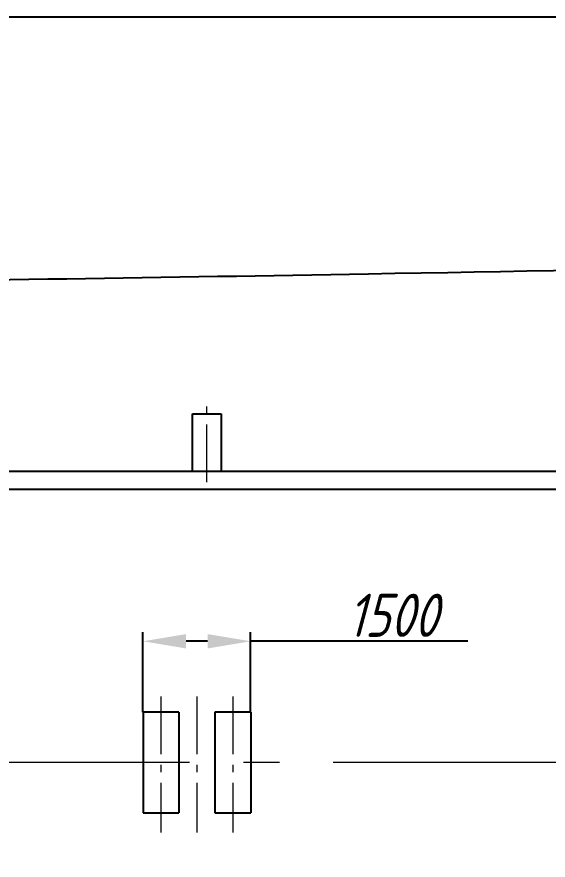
# Model space of a CAD drawing. Header units: millimetres. Extents: x -80926 to 207199, y -554506 to -32322.
# Drawn here: x 7188 to 14589, y -59265 to -47531 of the extents above; entities that cross this region are included whole.
import ezdxf

# ---------------------------------------------------------------- set-up
doc = ezdxf.new("R2010")
doc.units = ezdxf.units.MM
doc.linetypes.add('GOST2.303 6', pattern=[12, 8, -1.5, 1, -1.5])
doc.layers.add('CENTER', color=10, linetype='GOST2.303 6', lineweight=15)
doc.styles.add('GOST 2.304', font='CS_Gost2304.shx', dxfattribs={"oblique": 15})
doc.dimstyles.new('GOST', dxfattribs={"dimscale": 0, "dimtxt": 3, "dimasz": 3, "dimexe": 1.25, "dimexo": 0, "dimtad": 1, "dimtoh": 1, "dimdec": 3, "dimtxsty": 'GOST 2.304', "dimcen": 5, "dimadec": 3, "dimazin": 2, "dimtfac": 0.75, "dimtdec": 4, "dimtmove": 1, "dimatfit": 3, "dimfxl": 0, "dimtolj": 1, "dimarcsym": 0})

# ---------------------------------------------------------------- blocks, each defined once
blk = doc.blocks.new('*D5')
at = {"color": 0, "lineweight": -2}
for p, q in [((8945, -57206), (8945, -56095)), ((10445, -57206), (10445, -56095)), ((9845, -56220), (9545, -56220)), ((13468, -56220), (10445, -56220))]:
    blk.add_line(p, q, dxfattribs=at)
at = {"color": 0}
for points in [[(9545, -56120), (9545, -56320), (8945, -56220)], [(9845, -56120), (9845, -56320), (10445, -56220)]]:
    blk.add_solid(points, dxfattribs=at)
at = {"layer": 'Defpoints', "color": 0}
for p in [(8945, -56220), (8945, -57206), (10445, -57206)]:
    blk.add_point(p, dxfattribs=at)
at = {"color": 0, "insert": (12420, -55858), "char_height": 600, "attachment_point": 5, "style": 'GOST 2.304'}
blk.add_mtext('\\A1;1500', dxfattribs=at)

msp = doc.modelspace()

# ---------------------------------------------------------------- linework, layer by layer
for p, q in [((5892.139, -47530.6207), (60492.139, -47530.6207)), ((9635.3258, -53055.8211), (10035.3258, -53055.8211)), ((9635.3258, -53855.8211), (9635.3258, -53055.8211)), ((10035.3258, -53055.8211), (10035.3258, -53855.8211)), ((45445.3258, -53855.8211), (-26764.6742, -53855.8211)), ((10035.3258, -53855.8211), (9635.3258, -53855.8211)), ((45695.3258, -54105.8211), (-26764.6742, -54105.8211)), ((9445.3258, -57205.8211), (8945.3258, -57205.8211)), ((8945.3258, -57205.8211), (8945.3258, -58605.8211)), ((9445.3258, -57205.8211), (9445.3258, -58605.8211)), ((10445.3258, -57205.8211), (9945.3258, -57205.8211)), ((9945.3258, -57205.8211), (9945.3258, -58605.8211)), ((10445.3258, -57205.8211), (10445.3258, -58605.8211)), ((8945.3258, -58605.8211), (9445.3258, -58605.8211)), ((9945.3258, -58605.8211), (10445.3258, -58605.8211))]:
    msp.add_line(p, q)
at = {"start_tangent": (0.3660213996, 0.930606434), "end_tangent": (0.9880728766, -0.1539869819)}
msp.add_spline([(-40349.0042, -54105.8211), (-40160.1407, -53171.9917), (-38643.4588, -52635.1814), (-34346.1942, -52277.308), (-31323.3633, -52214.1538), (-4705.3911, -51405.9359), (12085.132, -51105.7334), (23857.6923, -51105.7334), (38963.82, -51755.3971), (44354.1865, -51367.542), (46285.3258, -51367.542)], degree=3, dxfattribs=at)
msp.add_open_spline([(-40349.0042, -54105.8211), (-40496.419, -54512.3979), (-41551.1805, -61449.0224), (-41893.8159, -64167.0231), (-45228.693, -77813.4683), (-31311.7583, -83499.653), (-17033.9426, -79265.9789), (778.5663, -80893.4195), (16898.6738, -81358.8116), (32003.4583, -81112.4924), (53498.7453, -86465.0258), (50391.727, -71088.0585), (53284.0997, -63032.1434), (50877.3405, -56958.9371), (49816.7235, -51348.6327), (48185.4437, -51433.6807), (46499.7454, -51428.6351), (46285.3258, -51367.542)], degree=3, knots=[801.6625174448, 801.6625174448, 801.6625174448, 801.6625174448, 2111.8071712127, 11138.3698301209, 23394.6988272199, 31668.3245429155, 50102.1857783468, 67549.1935370648, 85138.7487895182, 97029.3574073722, 117856.6013994624, 126232.1472898463, 136100.3298398128, 142525.9250569345, 147083.6997114652, 148988.7913002833, 149566.3012723248, 149566.3012723248, 149566.3012723248, 149566.3012723248])
at = {"layer": 'CENTER', "ltscale": 100}
for p, q in [((9835.3258, -54004.9011), (9835.3258, -52923.9008)), ((9195.3258, -56990.3382), (9195.3258, -58880.8615)), ((9695.3258, -56990.3382), (9695.3258, -58880.8615)), ((10195.3258, -56990.3382), (10195.3258, -58880.8615))]:
    msp.add_line(p, q, dxfattribs=at)
at = {"layer": 'CENTER', "ltscale": 500}
msp.add_line((45594.4256, -57905.8211), (-38800.8425, -57905.8211), dxfattribs=at)

# ---------------------------------------------------------------- dimensions: what is measured, and where the dimension line sits
dim = msp.add_linear_dim(base=(8945.3258, -56220.15), p1=(10445.3258, -57205.8211), p2=(8945.3258, -57205.8211), dimstyle='GOST', override={"dimscale": 100, "dimtxt": 6, "dimasz": 6, "dimsah": 1})
dim.commit()
dim.dimension.update_dxf_attribs({"geometry": '*D5', "text_midpoint": (12419.9782, -56377.2785), "dimtype": 160})

doc.saveas('drawing.dxf')
